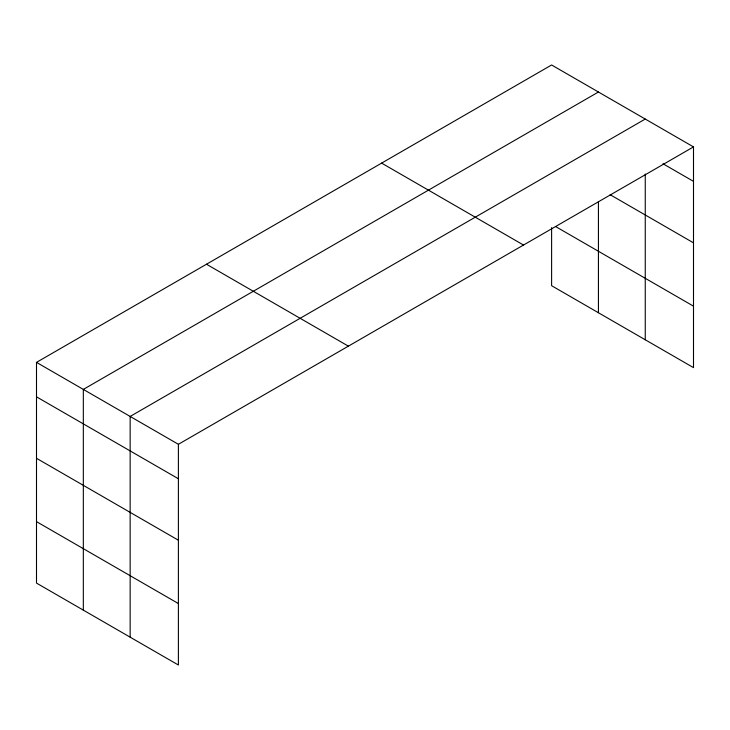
<?xml version="1.0" encoding="UTF-8"?>
<svg xmlns="http://www.w3.org/2000/svg" width="730" height="730" viewBox="0 0 730 730"><rect width="100%" height="100%" fill="white"/><g stroke="black" fill="none" stroke-linecap="round" stroke-linejoin="round"><path stroke-width="1.09" d="M36.5 362.372L178.394 444.296L178.394 665.021L36.5 583.097L36.5 362.372L551.606 64.979L693.5 146.903L693.5 367.628L551.606 285.704L551.606 227.65M598.427 92.017L83.329 389.409L83.329 610.134M645.256 119.045L130.15 416.438L130.15 637.162M178.394 444.296L693.5 146.903M662.977 163.748L693.5 181.368M610.134 194.7L693.5 242.834M555.512 226.492L693.5 306.162M381.617 163.118L523.519 245.043M206.481 264.233L348.383 346.157M36.5 396.837L178.394 478.761M36.5 458.303L178.394 540.227M36.5 521.631L178.394 603.555M645.256 174.005L645.256 339.769M598.427 201.517L598.427 312.741"/></g></svg>
